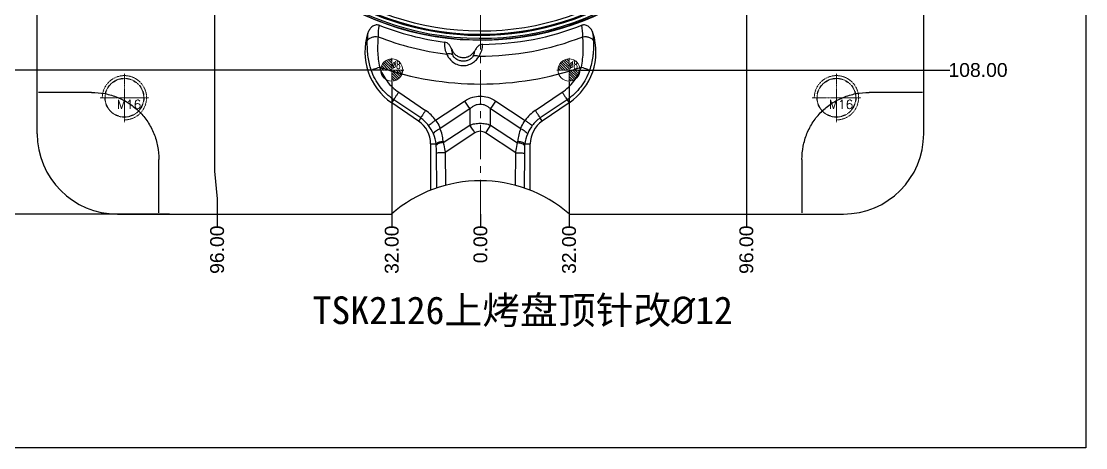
# Model space of a CAD drawing. Header units: millimetres. Extents: x 2750 to 4049, y 1371 to 1831.
# Drawn here: x 2950.5 to 3334.7, y 1370.9 to 1525 of the extents above; entities that cross this region are included whole.
import ezdxf

# ---------------------------------------------------------------- set-up
doc = ezdxf.new("R2010")
doc.units = ezdxf.units.MM
doc.linetypes.add('CENTER', pattern=[0.6, 0.375, -0.075, 0.075, -0.075])
doc.linetypes.add('HIDDEN', pattern=[0.2, 0.1, -0.1])
doc.layers.add('11', color=7, linetype='Continuous')
for name, color, linetype, lineweight in [('center', 1, 'CENTER', 9), ('epin', 13, 'Continuous', 9), ('screw', 33, 'Continuous', 13)]:
    doc.layers.add(name, color=color, linetype=linetype, lineweight=lineweight)
doc.styles.get("Standard").update_dxf_attribs({"font": 'arial.ttf'})
doc.styles.add('TXT', font='txt.shx', dxfattribs={"bigfont": 'gbcbig.shx'})
doc.styles.add('TXT05', font='txt.shx', dxfattribs={"width": 0.5, "bigfont": 'gbcbig.shx'})
doc.dimstyles.get("Standard").update_dxf_attribs({"dimtxt": 0.18, "dimasz": 0.18, "dimexe": 0.18, "dimexo": 0.0625, "dimgap": 0.09, "dimtad": 0, "dimtih": 1, "dimtoh": 1, "dimzin": 0, "dimdsep": 46, "dimtxsty": 'Standard', "dimcen": 0.09, "dimadec": 0, "dimazin": 0, "dimtfac": 1, "dimtofl": 0, "dimtmove": 0, "dimatfit": 3, "dimfxl": 0, "dimtolj": 1, "dimtzin": 0, "dimarcsym": 0})

# ---------------------------------------------------------------- blocks, each defined once
blk = doc.blocks.new('*D84')
at = {"color": 4, "lineweight": -2, "transparency": 16777216}
for p, q in [((2985.2, 1775.34), (2917.08, 1775.34)), ((2917.08, 1767.34), (2917.08, 1572.08)), ((2917.08, 1463.34), (2917.08, 1538.91)), ((3003.96, 1455.34), (2917.08, 1455.34))]:
    blk.add_line(p, q, dxfattribs=at)
at = {"color": 4, "transparency": 16777216}
for points in [[(2915.74, 1767.34), (2918.41, 1767.34), (2917.08, 1775.34)], [(2915.74, 1463.34), (2918.41, 1463.34), (2917.08, 1455.34)]]:
    blk.add_solid(points, dxfattribs=at)
at = {"layer": 'Defpoints', "color": 0, "transparency": 16777216}
for p in [(2985.2, 1775.34), (2917.08, 1455.34), (3003.96, 1455.34)]:
    blk.add_point(p, dxfattribs=at)
at = {"color": 6, "transparency": 16777216, "insert": (2917.08, 1555.5), "char_height": 8, "attachment_point": 5, "rotation": 90}
blk.add_mtext('\\A1;320.00', dxfattribs=at)
blk = doc.blocks.new('screw_m16_g')
at = {"layer": 'screw', "color": 1, "linetype": 'CENTER', "ltscale": 0.497582}
for p, q in [((0, -8.8), (0, 8.8)), ((-8.8, 0), (8.8, 0))]:
    blk.add_line(p, q, dxfattribs=at)
at = {"layer": 'screw', "linetype": 'HIDDEN', "ltscale": 0.497582}
blk.add_circle((0, 0), 7, dxfattribs=at)
at = {"layer": 'screw', "color": 92, "linetype": 'HIDDEN', "ltscale": 0.497582}
blk.add_arc((0, 0), 8, 270, 180, dxfattribs=at)
at = {"layer": 'screw', "color": 6, "style": 'TXT'}
blk.add_text('M16', height=3.2, dxfattribs=at).set_placement((-2.72, -4))
blk = doc.blocks.new('epin_ejp_8')
at = {"layer": 'epin'}
h = blk.add_hatch(dxfattribs=at)
h.set_pattern_fill('_ANSI31', color=123, scale=0.2, angle=90, style=0)
h.set_pattern_definition([(135, (-3609.8168, 780.7174), (-0.44901281, -0.44901281), [])])
h.paths.add_polyline_path([(0, 4, 0.414214), (-4, 0), (0, 0)])
h.paths.add_polyline_path([(4, 0), (0, 0), (0, -4, 0.414214)])
at = {"layer": 'epin', "color": 1, "linetype": 'CENTER', "ltscale": 0.248791}
for p, q in [((0, -4.4), (0, 4.4)), ((-4.4, 0), (4.4, 0))]:
    blk.add_line(p, q, dxfattribs=at)
at = {"layer": 'epin'}
blk.add_circle((0, 0), 4, dxfattribs=at)
at = {"layer": 'epin', "color": 6, "style": 'TXT05', "width": 0.5}
blk.add_text('%%c8', height=2.8, dxfattribs=at).set_placement((0.16, 0.4))
blk = doc.blocks.new('*D96')
at = {"color": 4, "lineweight": -2, "transparency": 16777216}
blk.add_line((3152.6, 1507.34), (3285.67, 1507.34), dxfattribs=at)
at = {"layer": 'Defpoints', "color": 0, "transparency": 16777216}
for p in [(3116.2, 1615.34), (3152.6, 1507.34), (3285.67, 1507.34)]:
    blk.add_point(p, dxfattribs=at)
at = {"color": 6, "transparency": 16777216, "insert": (3295.8, 1507.34), "char_height": 5, "attachment_point": 5}
blk.add_mtext('\\A1;108.00', dxfattribs=at)
blk = doc.blocks.new('*D60')
at = {"color": 4, "lineweight": -2, "transparency": 16777216}
blk.add_line((3116.2, 1455.34), (3116.2, 1450.88), dxfattribs=at)
at = {"layer": 'Defpoints', "color": 0, "transparency": 16777216}
for p in [(3116.2, 1615.34), (3116.2, 1455.34), (3116.2, 1450.88)]:
    blk.add_point(p, dxfattribs=at)
at = {"color": 6, "transparency": 16777216, "insert": (3116.2, 1444.39), "char_height": 5, "attachment_point": 5, "rotation": 90}
blk.add_mtext('\\A1;0.00', dxfattribs=at)
blk = doc.blocks.new('*D101')
at = {"color": 4, "lineweight": -2, "transparency": 16777216}
blk.add_line((3148.2, 1502.94), (3148.2, 1450.88), dxfattribs=at)
at = {"layer": 'Defpoints', "color": 0, "transparency": 16777216}
for p in [(3116.2, 1615.34), (3148.2, 1502.94), (3148.2, 1450.88)]:
    blk.add_point(p, dxfattribs=at)
at = {"color": 6, "transparency": 16777216, "insert": (3148.2, 1442.45), "char_height": 5, "attachment_point": 5, "rotation": 90}
blk.add_mtext('\\A1;32.00', dxfattribs=at)
blk = doc.blocks.new('*D102')
at = {"color": 4, "lineweight": -2, "transparency": 16777216}
blk.add_line((3212.19, 1554.94), (3212.19, 1450.88), dxfattribs=at)
at = {"layer": 'Defpoints', "color": 0, "transparency": 16777216}
for p in [(3116.2, 1615.34), (3212.19, 1554.94), (3212.19, 1450.88)]:
    blk.add_point(p, dxfattribs=at)
at = {"color": 6, "transparency": 16777216, "insert": (3212.19, 1442.45), "char_height": 5, "attachment_point": 5, "rotation": 90}
blk.add_mtext('\\A1;96.00', dxfattribs=at)
blk = doc.blocks.new('*D72')
at = {"color": 4, "lineweight": -2, "transparency": 16777216}
blk.add_line((3079.8, 1507.34), (2946.73, 1507.34), dxfattribs=at)
at = {"layer": 'Defpoints', "color": 0, "transparency": 16777216}
for p in [(3116.2, 1615.34), (2946.73, 1507.34), (3079.8, 1507.34)]:
    blk.add_point(p, dxfattribs=at)
at = {"color": 6, "transparency": 16777216, "insert": (2936.59, 1507.34), "char_height": 5, "attachment_point": 5}
blk.add_mtext('\\A1;108.00', dxfattribs=at)
blk = doc.blocks.new('*D78')
at = {"color": 4, "lineweight": -2, "transparency": 16777216}
blk.add_line((3084.2, 1502.94), (3084.2, 1450.88), dxfattribs=at)
at = {"layer": 'Defpoints', "color": 0, "transparency": 16777216}
for p in [(3116.2, 1615.34), (3084.2, 1502.94), (3084.2, 1450.88)]:
    blk.add_point(p, dxfattribs=at)
at = {"color": 6, "transparency": 16777216, "insert": (3084.2, 1442.45), "char_height": 5, "attachment_point": 5, "rotation": 90}
blk.add_mtext('\\A1;32.00', dxfattribs=at)
blk = doc.blocks.new('*D79')
at = {"color": 4, "lineweight": -2, "transparency": 16777216}
for p, q in [((3020.2, 1554.94), (3020.2, 1470.88)), ((3020.2, 1470.88), (3021.17, 1460.88)), ((3021.17, 1460.88), (3021.17, 1450.88))]:
    blk.add_line(p, q, dxfattribs=at)
at = {"layer": 'Defpoints', "color": 0, "transparency": 16777216}
for p in [(3116.2, 1615.34), (3020.2, 1554.94), (3021.17, 1450.88)]:
    blk.add_point(p, dxfattribs=at)
at = {"color": 6, "transparency": 16777216, "insert": (3021.17, 1442.45), "char_height": 5, "attachment_point": 5, "rotation": 90}
blk.add_mtext('\\A1;96.00', dxfattribs=at)

msp = doc.modelspace()

# ---------------------------------------------------------------- linework, layer by layer
msp.add_lwpolyline([(2749.769, 1827.516), (3334.667, 1827.516), (3334.667, 1370.934), (2749.769, 1370.934)], close=True)
at = {"layer": '11', "color": 7, "linetype": 'Continuous'}
for p, q in [((2956.195, 1484.342), (2956.195, 1746.342)), ((3276.195, 1484.342), (3276.195, 1746.342)), ((2975.841, 1499.291), (2956.653, 1499.291)), ((3086.688, 1499.332), (3096.397, 1492.75)), ((3135.993, 1492.75), (3145.703, 1499.332)), ((3275.737, 1499.291), (3256.549, 1499.291)), ((3084.177, 1495.549), (3084.92, 1496.636)), ((3093.859, 1488.926), (3084.177, 1495.549)), ((3094.63, 1490.054), (3084.92, 1496.636)), ((3100.006, 1489.263), (3110.479, 1496.129)), ((3121.735, 1496.129), (3132.328, 1489.184)), ((3147.47, 1496.636), (3137.76, 1490.054)), ((3148.214, 1495.549), (3138.532, 1488.926)), ((3147.47, 1496.636), (3148.214, 1495.549)), ((3112.355, 1493.292), (3101.617, 1486.252)), ((3112.355, 1493.292), (3112.355, 1487.463)), ((3130.742, 1486.157), (3119.859, 1493.292)), ((3119.859, 1487.463), (3119.859, 1493.292)), ((3094.63, 1490.054), (3093.859, 1488.926)), ((3102.767, 1481.177), (3112.355, 1487.463)), ((3119.859, 1487.463), (3129.623, 1481.062)), ((3138.532, 1488.926), (3137.76, 1490.054)), ((3114.231, 1484.627), (3103.475, 1477.574)), ((3128.915, 1477.459), (3117.983, 1484.627)), ((3098.227, 1480.646), (3100.2, 1480.646)), ((3098.227, 1480.646), (3098.227, 1463.929)), ((3100.237, 1480.158), (3100.2, 1480.646)), ((3102.73, 1481.666), (3102.767, 1481.177)), ((3129.623, 1481.062), (3129.669, 1481.666)), ((3132.198, 1480.646), (3132.153, 1480.043)), ((3132.198, 1480.646), (3134.163, 1480.646)), ((3134.163, 1463.929), (3134.163, 1480.646)), ((3100.439, 1464.74), (3100.344, 1477.463)), ((3103.475, 1477.574), (3103.563, 1465.686)), ((3128.828, 1465.686), (3128.915, 1477.459)), ((3132.045, 1477.348), (3131.952, 1464.74)), ((3000.144, 1455.8), (3000.144, 1474.988)), ((3232.247, 1474.988), (3232.247, 1455.8)), ((2985.195, 1455.342), (3084.07, 1455.342)), ((3148.32, 1455.342), (3247.195, 1455.342))]:
    msp.add_line(p, q, dxfattribs=at)
at = {"layer": '11', "color": 8, "linetype": 'HIDDEN', "ltscale": 13}
for centre in [(2987.695, 1497.342), (3244.695, 1497.342)]:
    msp.add_circle(centre, 7, dxfattribs=at)
at = {"layer": '11', "color": 7, "linetype": 'Continuous'}
for centre, radius, start, end in [((3116.221, 1620.342), 102.032, 186.17935, 344.06282), ((3116.221, 1620.342), 101.531, 186.1741, 343.11228), ((3116.221, 1620.342), 102.166, 188.76886, 348.16522), ((3116.221, 1620.342), 98.859, 201.24207, 347.83141), ((3116.221, 1620.342), 100.057, 201.05603, 345.74083), ((3116.221, 1620.342), 100.442, 200.91041, 342.92382), ((3116.221, 1620.342), 100.141, 200.91041, 342.92304), ((3100.06, 1519.581), 20.825, 169.13305, 180.52005), ((3116.195, 1617.323), 100.698, 248.69485, 262.59806), ((3116.195, 1617.323), 100.698, 270.46832, 291.30515), ((3132.402, 1519.587), 20.754, 359.46026, 10.88664), ((3096.73, 1513.903), 22.237, 162.09155, 235.6295), ((3099.011, 1517.575), 23.654, 172.31058, 179.35309), ((3116.256, 1613.615), 101.237, 248.55006, 263.07741), ((3116.138, 1613.613), 101.234, 269.72264, 291.44847), ((3135.66, 1513.903), 22.237, 304.3705, 17.90972), ((3133.42, 1517.578), 23.614, 0.64089, 7.69544), ((3116.195, 1613.798), 111.502, 250.93543, 289.06457), ((3524.324, 1767.763), 495.028, 213.27953, 213.67319), ((2722.65, 1758.002), 477.333, 326.31952, 326.72777), ((3088.179, 1480.633), 14.642, 36.11573, 55.8523), ((3144.212, 1480.632), 14.642, 124.14835, 144.26236), ((3088.195, 1480.646), 10.032, 0, 55.6295), ((3088.182, 1480.524), 11.507, 36.21028, 55.91747), ((3083.727, 1477.309), 17.001, 24.13088, 36.08461), ((2713.075, 1221.384), 479.815, 33.27328, 33.67943), ((3533.899, 1211.624), 497.51, 146.3278, 146.71949), ((3144.195, 1480.646), 10.032, 124.3705, 180), ((3144.208, 1480.524), 11.506, 124.0826, 144.16793), ((2985.195, 1484.342), 29, 180, 270), ((3088.747, 1479.543), 11.506, 5.49999, 24.19561), ((3088.121, 1480.549), 14.652, 4.3727, 22.90746), ((3144.264, 1480.551), 14.638, 157.48136, 175.63109), ((3143.643, 1479.544), 11.497, 156.19739, 174.50014), ((3247.195, 1484.342), 29, 270, 0), ((3116.195, 1418.342), 49, 49.03361, 130.96639)]:
    msp.add_arc(centre, radius, start, end, dxfattribs=at)
for points, knots in [([(3079.608, 1523.507), (3079.397, 1523.589), (3078.943, 1523.685), (3078.255, 1523.623), (3077.608, 1523.384), (3076.84, 1522.888), (3076.089, 1522.007), (3075.71, 1521.173), (3075.57, 1520.741)], [0, 0, 0, 0, 0.1251292, 0.2504078, 0.3756598, 0.5008549, 0.7502729, 1, 1, 1, 1]), ([(3156.82, 1520.742), (3156.68, 1521.173), (3156.301, 1522.008), (3155.551, 1522.889), (3154.782, 1523.384), (3154.135, 1523.622), (3153.448, 1523.686), (3152.994, 1523.589), (3152.782, 1523.507)], [0, 0, 0, 0, 0.2497378, 0.4991929, 0.6244182, 0.7496932, 0.8749174, 1, 1, 1, 1]), ([(3075.475, 1513.903), (3075.446, 1514.257), (3075.36, 1515.568), (3075.348, 1516.883), (3075.359, 1517.842)], [0, 0, 0, 0, 0.2700874, 1, 1, 1, 1]), ([(3075.359, 1517.842), (3075.473, 1518.118), (3075.777, 1518.513), (3076.324, 1518.91), (3077.036, 1519.262), (3078.03, 1519.485), (3078.848, 1519.456), (3079.236, 1519.392)], [0, 0, 0, 0, 0.2016166, 0.322681, 0.4547557, 0.7345892, 1, 1, 1, 1]), ([(3079.236, 1519.391), (3079.18, 1518.579), (3079.078, 1516.855), (3079.049, 1513.18), (3079.362, 1510.314), (3079.776, 1508.41)], [0, 0, 0, 0, 0.2213528, 0.469664, 1, 1, 1, 1]), ([(3152.614, 1508.41), (3153.029, 1510.314), (3153.342, 1513.181), (3153.313, 1516.856), (3153.211, 1518.579), (3153.154, 1519.39)], [0, 0, 0, 0, 0.5305338, 0.778767, 1, 1, 1, 1]), ([(3153.155, 1519.392), (3153.543, 1519.456), (3154.36, 1519.485), (3155.355, 1519.262), (3156.067, 1518.91), (3156.613, 1518.513), (3156.917, 1518.118), (3157.032, 1517.842)], [0, 0, 0, 0, 0.2654108, 0.5452443, 0.677319, 0.7983834, 1, 1, 1, 1]), ([(3157.032, 1517.842), (3157.035, 1517.542), (3157.043, 1516.228), (3156.999, 1514.913), (3156.916, 1513.904)], [0, 0, 0, 0, 0.2287397, 1, 1, 1, 1]), ([(3076.803, 1507.319), (3076.618, 1507.869), (3075.975, 1510.019), (3075.61, 1512.248), (3075.475, 1513.903)], [0, 0, 0, 0, 0.259107, 1, 1, 1, 1]), ([(3103.223, 1517.464), (3103.186, 1517.102), (3103.152, 1516.368), (3103.266, 1515.261), (3103.558, 1514.161), (3103.867, 1513.455), (3104.054, 1513.114)], [0, 0, 0, 0, 0.2429808, 0.4886326, 0.740089, 1, 1, 1, 1]), ([(3105.81, 1514.851), (3105.7, 1515.153), (3105.441, 1515.744), (3104.899, 1516.55), (3104.164, 1517.197), (3103.541, 1517.423), (3103.223, 1517.464)], [0, 0, 0, 0, 0.2501485, 0.5003505, 0.7503699, 1, 1, 1, 1]), ([(3105.817, 1514.838), (3105.792, 1514.521), (3105.813, 1513.86), (3105.988, 1513.221), (3106.113, 1512.908)], [0, 0, 0, 0, 0.4856458, 1, 1, 1, 1]), ([(3105.81, 1514.851), (3105.961, 1514.44), (3106.384, 1513.656), (3107.323, 1512.712), (3108.495, 1512.077), (3109.8, 1511.803), (3111.128, 1511.916), (3112.369, 1512.403), (3113.417, 1513.225), (3113.931, 1513.952), (3114.131, 1514.342)], [0, 0, 0, 0, 0.124994, 0.2500386, 0.3750106, 0.5000022, 0.6249927, 0.7499662, 0.875009, 1, 1, 1, 1]), ([(3113.588, 1512.435), (3113.674, 1512.588), (3113.96, 1513.186), (3114.105, 1513.85), (3114.125, 1514.335)], [0, 0, 0, 0, 0.2655285, 1, 1, 1, 1]), ([(3117.018, 1516.628), (3116.697, 1516.626), (3116.05, 1516.476), (3115.242, 1515.922), (3114.606, 1515.185), (3114.277, 1514.629), (3114.131, 1514.342)], [0, 0, 0, 0, 0.2496242, 0.4996417, 0.7498471, 1, 1, 1, 1]), ([(3115.648, 1512.382), (3115.878, 1512.7), (3116.276, 1513.367), (3116.705, 1514.431), (3116.955, 1515.524), (3117.011, 1516.262), (3117.018, 1516.628)], [0, 0, 0, 0, 0.2600577, 0.5115332, 0.7571201, 1, 1, 1, 1]), ([(3156.916, 1513.903), (3156.872, 1513.361), (3156.63, 1511.131), (3156.129, 1508.928), (3155.587, 1507.319)], [0, 0, 0, 0, 0.2429257, 1, 1, 1, 1]), ([(3106.113, 1512.908), (3105.984, 1512.988), (3105.337, 1513.275), (3104.588, 1513.236), (3104.054, 1513.114)], [0, 0, 0, 0, 0.2170525, 1, 1, 1, 1]), ([(3104.054, 1513.114), (3104.254, 1512.618), (3104.66, 1511.886), (3105.366, 1510.997), (3106.032, 1510.363), (3106.814, 1509.824), (3107.685, 1509.389), (3108.624, 1509.081), (3109.609, 1508.931), (3110.605, 1508.949), (3111.577, 1509.137), (3112.494, 1509.463), (3113.598, 1510.037), (3114.722, 1510.984), (3115.393, 1511.912), (3115.648, 1512.382)], [0, 0, 0, 0, 0.1098154, 0.1699588, 0.2327152, 0.297759, 0.3643931, 0.4319008, 0.4999354, 0.5679748, 0.6355113, 0.702182, 0.767292, 0.8901588, 1, 1, 1, 1]), ([(3113.588, 1512.435), (3113.44, 1512.17), (3113.021, 1511.635), (3112.134, 1510.998), (3110.985, 1510.589), (3109.709, 1510.498), (3108.455, 1510.752), (3107.37, 1511.302), (3106.573, 1512.045), (3106.226, 1512.628), (3106.113, 1512.908)], [0, 0, 0, 0, 0.1007188, 0.2223569, 0.3584752, 0.5005213, 0.642455, 0.7782853, 0.8995729, 1, 1, 1, 1]), ([(3113.588, 1512.435), (3113.726, 1512.498), (3114.401, 1512.698), (3115.135, 1512.569), (3115.648, 1512.382)], [0, 0, 0, 0, 0.2172635, 1, 1, 1, 1]), ([(3076.803, 1507.319), (3076.848, 1507.342), (3076.967, 1507.395), (3077.316, 1507.538), (3077.931, 1507.769), (3078.803, 1508.08), (3079.445, 1508.301), (3079.775, 1508.412)], [0, 0, 0, 0, 0.0474801, 0.1232665, 0.3574028, 0.6694899, 1, 1, 1, 1]), ([(3084.92, 1496.636), (3083.046, 1497.909), (3079.697, 1501.093), (3077.527, 1505.172), (3076.803, 1507.319)], [0, 0, 0, 0, 0.5000683, 1, 1, 1, 1]), ([(3079.775, 1508.412), (3080.397, 1506.588), (3082.229, 1503.109), (3085.095, 1500.417), (3086.688, 1499.332)], [0, 0, 0, 0, 0.4999541, 1, 1, 1, 1]), ([(3145.703, 1499.332), (3147.296, 1500.417), (3150.162, 1503.109), (3151.993, 1506.588), (3152.615, 1508.412)], [0, 0, 0, 0, 0.5000459, 1, 1, 1, 1]), ([(3155.587, 1507.319), (3154.864, 1505.172), (3152.693, 1501.093), (3149.345, 1497.909), (3147.47, 1496.636)], [0, 0, 0, 0, 0.4999317, 1, 1, 1, 1]), ([(3152.615, 1508.412), (3152.946, 1508.301), (3153.588, 1508.08), (3154.46, 1507.769), (3155.075, 1507.538), (3155.424, 1507.395), (3155.543, 1507.342), (3155.587, 1507.319)], [0, 0, 0, 0, 0.3305101, 0.6425972, 0.8767336, 0.9525198, 1, 1, 1, 1]), ([(2975.841, 1499.291), (2977.457, 1499.291), (2980.679, 1498.987), (2985.308, 1497.625), (2989.542, 1495.393), (2993.236, 1492.383), (2996.246, 1488.689), (2998.478, 1484.454), (2999.84, 1479.825), (3000.145, 1476.604), (3000.145, 1474.988)], [0, 0, 0, 0, 0.1268232, 0.2521583, 0.3763782, 0.5, 0.6236218, 0.7478417, 0.8731768, 1, 1, 1, 1]), ([(3084.92, 1496.636), (3084.984, 1496.752), (3085.191, 1497.077), (3085.581, 1497.682), (3086.103, 1498.466), (3086.489, 1499.039), (3086.688, 1499.332)], [0, 0, 0, 0, 0.1229003, 0.35774, 0.6704993, 1, 1, 1, 1]), ([(3145.703, 1499.332), (3145.902, 1499.039), (3146.287, 1498.466), (3146.809, 1497.682), (3147.2, 1497.077), (3147.406, 1496.752), (3147.47, 1496.636)], [0, 0, 0, 0, 0.3295007, 0.64226, 0.8770997, 1, 1, 1, 1]), ([(3232.246, 1474.988), (3232.246, 1476.604), (3232.55, 1479.825), (3233.912, 1484.454), (3236.144, 1488.689), (3239.154, 1492.383), (3242.848, 1495.393), (3247.083, 1497.625), (3251.712, 1498.987), (3254.933, 1499.291), (3256.549, 1499.291)], [0, 0, 0, 0, 0.1268232, 0.2521583, 0.3763782, 0.5, 0.6236218, 0.7478417, 0.8731768, 1, 1, 1, 1]), ([(3110.479, 1496.129), (3111.381, 1496.72), (3113.188, 1497.634), (3116.107, 1498.106), (3119.026, 1497.634), (3120.834, 1496.72), (3121.735, 1496.129)], [0, 0, 0, 0, 0.2702691, 0.5, 0.7297309, 1, 1, 1, 1]), ([(3112.355, 1493.292), (3112.611, 1493.535), (3113.149, 1493.996), (3114.047, 1494.571), (3115.041, 1494.968), (3116.107, 1495.11), (3117.173, 1494.968), (3118.168, 1494.571), (3119.065, 1493.996), (3119.604, 1493.535), (3119.859, 1493.292)], [0, 0, 0, 0, 0.1247225, 0.2497465, 0.3747674, 0.4999991, 0.6252315, 0.7502521, 0.8752776, 1, 1, 1, 1]), ([(3096.397, 1492.75), (3096.198, 1492.457), (3095.813, 1491.884), (3095.291, 1491.1), (3094.9, 1490.495), (3094.694, 1490.17), (3094.63, 1490.054)], [0, 0, 0, 0, 0.3295007, 0.64226, 0.8770997, 1, 1, 1, 1]), ([(3137.76, 1490.054), (3137.697, 1490.17), (3137.49, 1490.495), (3137.1, 1491.1), (3136.578, 1491.884), (3136.192, 1492.457), (3135.993, 1492.75)], [0, 0, 0, 0, 0.1229003, 0.35774, 0.6704993, 1, 1, 1, 1]), ([(3097.466, 1487.322), (3097.561, 1487.412), (3097.86, 1487.65), (3098.422, 1488.089), (3099.171, 1488.65), (3099.722, 1489.055), (3100.006, 1489.263)], [0, 0, 0, 0, 0.1230856, 0.3575962, 0.6700316, 1, 1, 1, 1]), ([(3100.006, 1489.262), (3100.183, 1489.028), (3100.832, 1488.089), (3101.332, 1487.05), (3101.617, 1486.251)], [0, 0, 0, 0, 0.2571978, 1, 1, 1, 1]), ([(3112.355, 1487.463), (3112.962, 1487.681), (3114.2, 1488.015), (3115.477, 1488.129), (3116.107, 1488.129)], [0, 0, 0, 0, 0.5056505, 1, 1, 1, 1]), ([(3116.107, 1488.129), (3116.738, 1488.129), (3118.015, 1488.015), (3119.253, 1487.681), (3119.859, 1487.463)], [0, 0, 0, 0, 0.4943495, 1, 1, 1, 1]), ([(3130.742, 1486.157), (3130.834, 1486.422), (3131.245, 1487.487), (3131.816, 1488.492), (3132.328, 1489.184)], [0, 0, 0, 0, 0.2458882, 1, 1, 1, 1]), ([(3132.328, 1489.184), (3132.613, 1488.979), (3133.167, 1488.577), (3133.919, 1488.022), (3134.484, 1487.586), (3134.784, 1487.35), (3134.88, 1487.26)], [0, 0, 0, 0, 0.3299792, 0.6424076, 0.8769108, 1, 1, 1, 1]), ([(3134.88, 1487.26), (3134.701, 1487.012), (3134.036, 1486.034), (3133.476, 1484.986), (3133.123, 1484.184)], [0, 0, 0, 0, 0.2593801, 1, 1, 1, 1]), ([(3099.242, 1484.259), (3099.269, 1484.426), (3099.481, 1484.808), (3100.007, 1485.319), (3100.745, 1485.826), (3101.316, 1486.118), (3101.617, 1486.252)], [0, 0, 0, 0, 0.1597835, 0.3955559, 0.6897317, 1, 1, 1, 1]), ([(3117.983, 1484.627), (3117.705, 1484.809), (3117.107, 1485.117), (3116.107, 1485.295), (3115.107, 1485.117), (3114.509, 1484.809), (3114.231, 1484.627)], [0, 0, 0, 0, 0.2501468, 0.5001197, 0.7499754, 1, 1, 1, 1]), ([(3130.742, 1486.157), (3131.043, 1486.025), (3131.615, 1485.737), (3132.354, 1485.236), (3132.881, 1484.731), (3133.096, 1484.351), (3133.123, 1484.184)], [0, 0, 0, 0, 0.3103939, 0.6045073, 0.8402041, 1, 1, 1, 1]), ([(3100.2, 1480.646), (3100.233, 1480.704), (3100.329, 1480.82), (3100.613, 1481.048), (3101.129, 1481.301), (3101.879, 1481.523), (3102.437, 1481.627), (3102.73, 1481.666)], [0, 0, 0, 0, 0.0712455, 0.1600592, 0.3905771, 0.6823263, 1, 1, 1, 1]), ([(3102.767, 1481.177), (3102.474, 1481.139), (3101.916, 1481.035), (3101.166, 1480.813), (3100.65, 1480.56), (3100.366, 1480.331), (3100.27, 1480.215), (3100.237, 1480.158)], [0, 0, 0, 0, 0.3176737, 0.6094229, 0.8399408, 0.9287545, 1, 1, 1, 1]), ([(3100.345, 1477.463), (3100.343, 1477.696), (3100.329, 1478.595), (3100.288, 1479.494), (3100.237, 1480.158)], [0, 0, 0, 0, 0.2597088, 1, 1, 1, 1]), ([(3102.767, 1481.177), (3102.832, 1480.891), (3103.094, 1479.695), (3103.32, 1478.491), (3103.475, 1477.574)], [0, 0, 0, 0, 0.240227, 1, 1, 1, 1]), ([(3128.915, 1477.459), (3128.968, 1477.771), (3129.179, 1478.976), (3129.422, 1480.177), (3129.623, 1481.062)], [0, 0, 0, 0, 0.258004, 1, 1, 1, 1]), ([(3132.153, 1480.043), (3132.12, 1480.1), (3132.023, 1480.217), (3131.739, 1480.445), (3131.224, 1480.698), (3130.474, 1480.92), (3129.916, 1481.024), (3129.623, 1481.062)], [0, 0, 0, 0, 0.0712455, 0.1600592, 0.3905771, 0.6823263, 1, 1, 1, 1]), ([(3129.669, 1481.666), (3129.962, 1481.627), (3130.52, 1481.523), (3131.27, 1481.301), (3131.785, 1481.048), (3132.069, 1480.82), (3132.166, 1480.704), (3132.198, 1480.646)], [0, 0, 0, 0, 0.3176737, 0.6094229, 0.8399408, 0.9287545, 1, 1, 1, 1]), ([(3132.152, 1480.043), (3132.136, 1479.829), (3132.077, 1478.932), (3132.05, 1478.032), (3132.045, 1477.348)], [0, 0, 0, 0, 0.2385517, 1, 1, 1, 1]), ([(3100.344, 1477.463), (3100.393, 1477.471), (3100.522, 1477.485), (3100.894, 1477.513), (3101.542, 1477.539), (3102.457, 1477.563), (3103.129, 1477.572), (3103.475, 1477.574)], [0, 0, 0, 0, 0.0475691, 0.1233813, 0.3570906, 0.6688154, 1, 1, 1, 1]), ([(3128.915, 1477.459), (3129.261, 1477.457), (3129.933, 1477.448), (3130.848, 1477.425), (3131.496, 1477.398), (3131.868, 1477.37), (3131.996, 1477.356), (3132.045, 1477.348)], [0, 0, 0, 0, 0.3311846, 0.6429094, 0.8766187, 0.9524309, 1, 1, 1, 1])]:
    msp.add_open_spline(points, degree=3, knots=knots, dxfattribs=at)
at = {"layer": 'center', "color": 1, "linetype": 'CENTER', "ltscale": 33}
msp.add_line((3116.195, 1455.341), (3116.195, 1775.343), dxfattribs=at)

# ---------------------------------------------------------------- block references
at = {"layer": 'epin'}
for p in [(3084.195, 1507.342), (3148.195, 1507.342)]:
    msp.add_blockref('epin_ejp_8', p, dxfattribs=at)
at = {"layer": 'screw'}
for p in [(2987.695, 1497.342), (3244.695, 1497.342)]:
    msp.add_blockref('screw_m16_g', p, dxfattribs=at)

# ---------------------------------------------------------------- texts
at = {"insert": (3055.59, 1425.597), "char_height": 10, "width": 231.00041, "attachment_point": 1}
msp.add_mtext('{\\fSimSun|b0|i0|c134|p2;TSK2126上烤盘顶针改\\fISOCPEUR|b0|i0|c134|p34;%%C\\fSimSun|b0|i0|c134|p2;12}', dxfattribs=at)

# ---------------------------------------------------------------- dimensions: what is measured, and where the dimension line sits
dim = msp.add_linear_dim(base=(2917.076, 1455.342), p1=(2985.195, 1775.343), p2=(3003.959, 1455.342), angle=90, dimstyle='Standard', override={"dimtxt": 8, "dimasz": 8, "dimexe": 0, "dimexo": 0, "dimgap": 0, "dimtih": 0, "dimtoh": 0, "dimzin": 0, "dimcen": 0, "dimclrd": 4, "dimclre": 4, "dimclrt": 6, "dimadec": 2, "dimtp": 0, "dimtm": 0, "dimtzin": 0})
dim.commit()
dim.dimension.update_dxf_attribs({"geometry": '*D84', "text_midpoint": (2917.076, 1555.496), "dimtype": 160})
for feature_location, offset, dtype, origin, picture, middle in [((3079.795, 1507.342), (-133.07, 0), 0, (3116.195, 1615.342), '*D72', (2936.59, 1507.342)), ((3020.199, 1554.942), (0.97, -104.064), 1, (3116.195, 1615.342), '*D79', (3021.169, 1442.45)), ((3084.195, 1502.942), (0, -52.064), 1, (3116.195, 1615.342), '*D78', (3084.195, 1442.452)), ((3116.195229042, 1455.341241781), (0, -4.463288827), 1, (3116.195229042, 1615.341911701), '*D60', (3116.195229042, 1444.392618711)), ((3152.595, 1507.342), (133.07, 0), 0, (3116.195, 1615.342), '*D96', (3295.8, 1507.342)), ((3148.195, 1502.942), (0, -52.064), 1, (3116.195, 1615.342), '*D101', (3148.195, 1442.452)), ((3212.191, 1554.942), (0, -104.064), 1, (3116.195, 1615.342), '*D102', (3212.191, 1442.45))]:
    dim = msp.add_ordinate_dim(feature_location=feature_location, offset=offset, dtype=dtype, origin=origin, dimstyle='Standard', override={"dimtxt": 5, "dimasz": 5, "dimexe": 0, "dimexo": 0, "dimgap": 0, "dimtih": 0, "dimtoh": 0, "dimzin": 0, "dimcen": 0, "dimclrd": 4, "dimclre": 4, "dimclrt": 6, "dimadec": 2, "dimtp": 0, "dimtm": 0, "dimtzin": 0})
    dim.commit()
    dim.dimension.update_dxf_attribs({"geometry": picture, "text_midpoint": middle})

doc.saveas('drawing.dxf')
